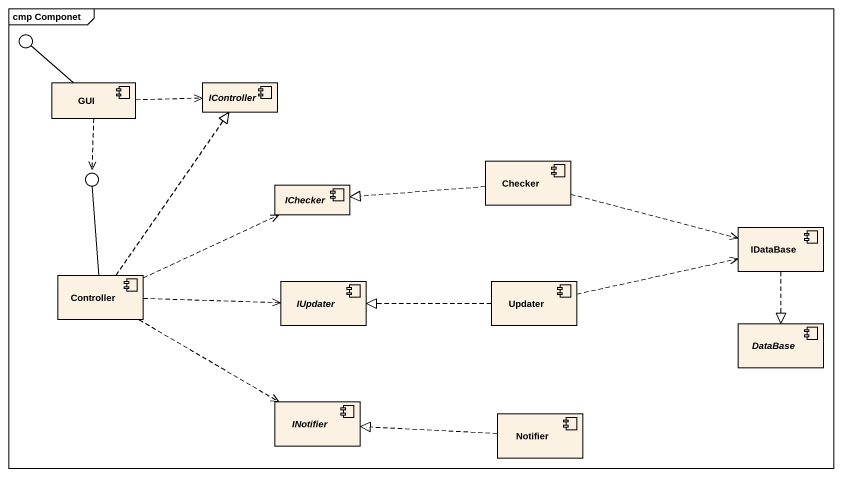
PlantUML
@startuml
mainframe cmp Componet
() " " as lollipop1
component GUI
component IController
() " " as lollipop2
component IChecker
component Checker
component IDataBase
component Controller
component IUpdater
component Updater
component "DataBase" as DataBase_
component INotifier
component Notifier
GUI -up- lollipop1
GUI .right.> IController
GUI ..> lollipop2
Checker .left.|> IChecker
Checker .right.> IDataBase
IDataBase ..|> DataBase_
Controller .up.|> IController
Controller -up- lollipop2
Controller .right.> IChecker
Controller .right.> IUpdater
Controller .right.> INotifier
Updater .right.> IDataBase
Updater .left.|> IUpdater
Notifier .left.|> INotifier
@enduml
